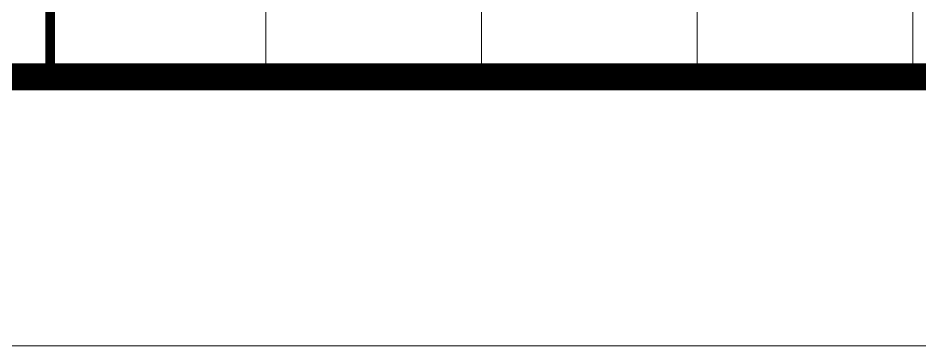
# Model space of a CAD drawing. Header units: millimetres. Extents: x 53009415 to 54059915, y 20499171 to 20796171.
# Drawn here: x 53676319 to 53693045, y 20499171 to 20505264 of the extents above; entities that cross this region are included whole.
import ezdxf

# ---------------------------------------------------------------- set-up
doc = ezdxf.new("R2010")
doc.units = ezdxf.units.MM
doc.header["$LTSCALE"] = 1000
doc.layers.add('PUB_TITLE', color=7, linetype='Continuous', lineweight=20)

# ---------------------------------------------------------------- blocks, each defined once
blk = doc.blocks.new('2015AACI_TQ_A2')
at = {"layer": 'PUB_TITLE'}
for p, q in [((-6000, 9600), (0, 9600)), ((-6000, 8800), (0, 8800)), ((-6000, 8000), (0, 8000)), ((-6000, 7200), (0, 7200)), ((-6000, 7200), (0, 7200)), ((-6000, 6400), (0, 6400))]:
    blk.add_line(p, q, dxfattribs=at)
blk.add_lwpolyline([(-6000, 0), (0, 0), (0, 40000), (-6000, 40000)], close=True, dxfattribs=at)
at = {"layer": 'PUB_TITLE', "const_width": 35}
blk.add_lwpolyline([(-6000, 6400), (0, 6400)], dxfattribs=at)

msp = doc.modelspace()

# ---------------------------------------------------------------- linework, layer by layer
at = {"layer": 'PUB_TITLE'}
msp.add_lwpolyline([(53639915.383, 20796170.783), (53639915.383, 20499170.783), (53849915.383, 20499170.783), (53849915.383, 20796170.783)], close=True, dxfattribs=at)
at = {"layer": 'PUB_TITLE', "const_width": 500}
msp.add_lwpolyline([(53644915.383, 20783670.783), (53644915.383, 20504170.783), (53844915.383, 20504170.783), (53844915.383, 20783670.783)], close=True, dxfattribs=at)

# ---------------------------------------------------------------- block references
at = {"layer": 'PUB_TITLE', "xscale": 5, "yscale": 5, "zscale": 5, "rotation": 270}
msp.add_blockref('2015AACI_TQ_A2', (53644915.383, 20504170.783), dxfattribs=at)

doc.saveas('drawing.dxf')
